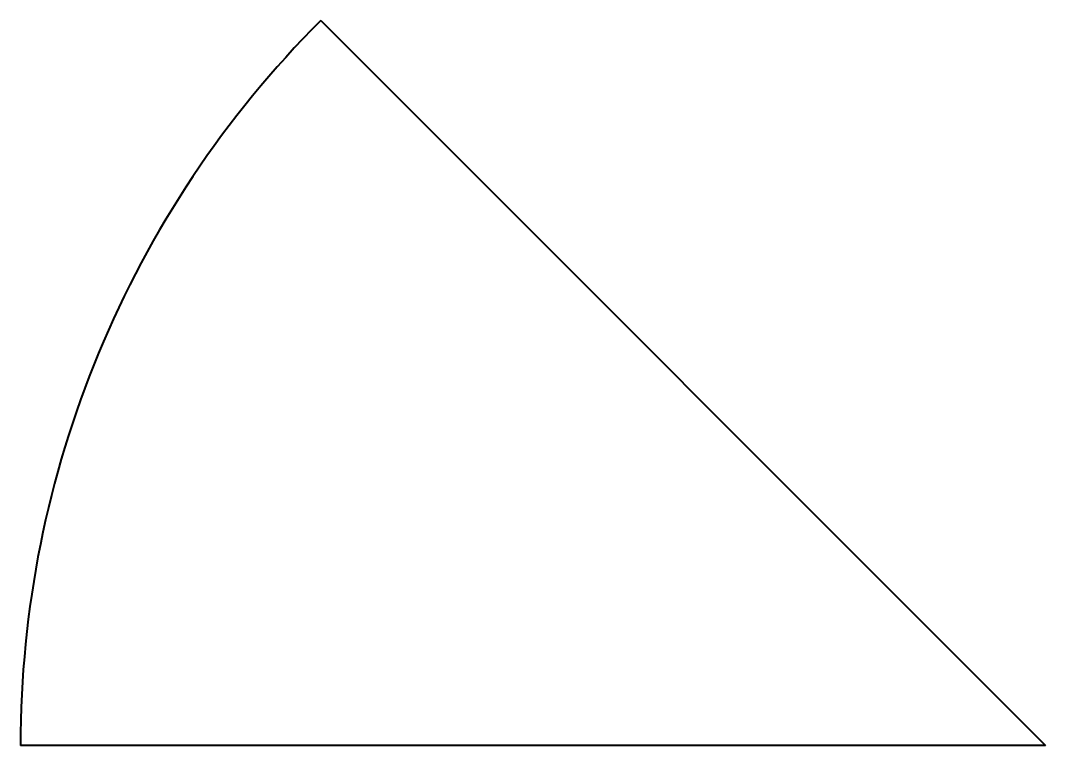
# Model space of a CAD drawing. Header units: inches. Extents: x -21.06 to -12, y 2.04 to 8.44.
import ezdxf

# ---------------------------------------------------------------- set-up
doc = ezdxf.new("R2010")
doc.units = ezdxf.units.IN
doc.header["$MEASUREMENT"] = 0
doc.layers.add('Visible', color=7, linetype='Continuous', lineweight=40)

msp = doc.modelspace()

# ---------------------------------------------------------------- linework, layer by layer
at = {"layer": 'Visible'}
for p, q in [((-18.4029, 8.4423), (-12, 2.0394)), ((-12, 2.0394), (-21.0551, 2.0394))]:
    msp.add_line(p, q, dxfattribs=at)
msp.add_arc((-12, 2.0394), 9.0551, 135, 180, dxfattribs=at)

doc.saveas('drawing.dxf')
